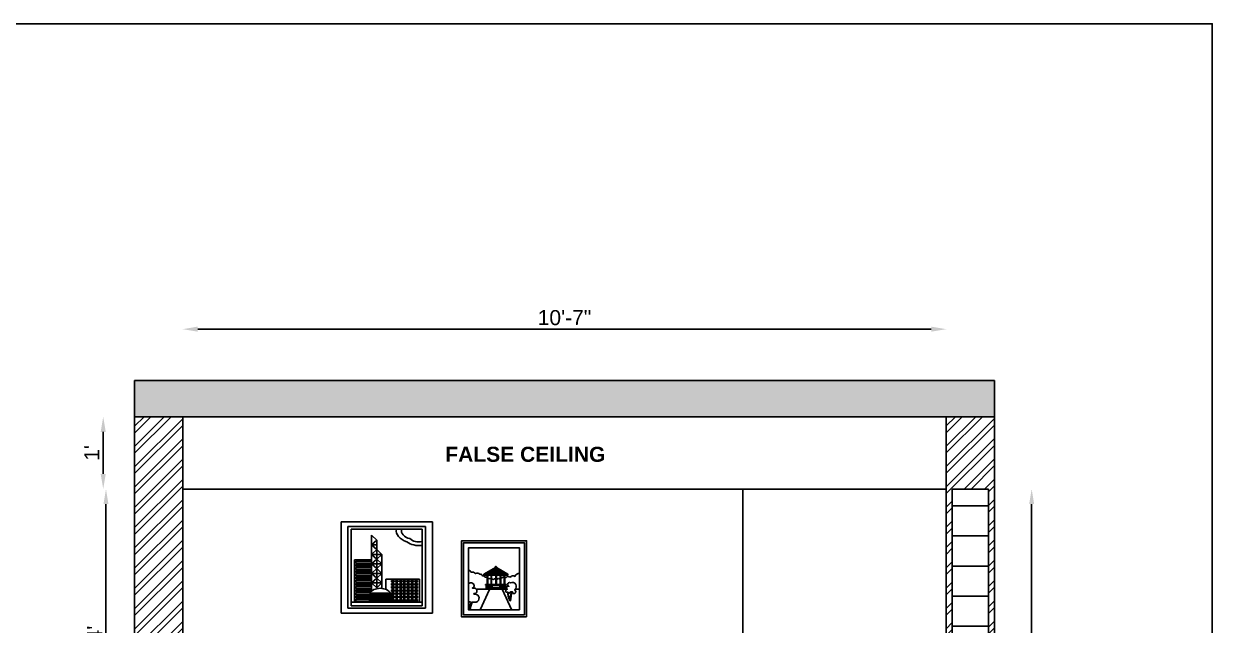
# Model space of a CAD drawing. Header units: feet. Extents: x 2272 to 4893, y 337 to 2916.
# Drawn here: x 2835.9 to 3033.2, y 1912.8 to 2012.7 of the extents above; entities that cross this region are included whole.
import ezdxf

# ---------------------------------------------------------------- set-up
doc = ezdxf.new("R2010")
doc.units = ezdxf.units.FT
doc.styles.get("Standard").update_dxf_attribs({"font": 'arial.ttf'})
doc.dimstyles.new('ISO-25', dxfattribs={"dimtxt": 2.5, "dimasz": 2.5, "dimexe": 1.25, "dimexo": 0.625, "dimtad": 1, "dimdec": 0, "dimlunit": 4, "dimtxsty": 'Standard', "dimcen": 2.5, "dimse1": 1, "dimse2": 1, "dimadec": 0, "dimazin": 0, "dimtfac": 1, "dimtdec": 0, "dimtmove": 0, "dimatfit": 3, "dimfxl": 1, "dimarcsym": 0})

# ---------------------------------------------------------------- blocks, each defined once
blk = doc.blocks.new('*D159')
at = {"color": 0, "lineweight": -2, "transparency": 16777216}
blk.add_line((2849.1, 1944.91), (2849.1, 1937.91), dxfattribs=at)
at = {"color": 0, "transparency": 16777216}
for points in [[(2848.68, 1944.91), (2849.52, 1944.91), (2849.1, 1947.41)], [(2848.68, 1937.91), (2849.52, 1937.91), (2849.1, 1935.41)]]:
    blk.add_solid(points, dxfattribs=at)
at = {"layer": 'Defpoints', "color": 0, "transparency": 16777216}
for p in [(2862.29, 1947.41), (2849.1, 1935.41), (2862.29, 1935.41)]:
    blk.add_point(p, dxfattribs=at)
at = {"color": 0, "transparency": 16777216, "insert": (2847.22, 1941.41), "char_height": 2.5, "attachment_point": 5, "rotation": 90}
blk.add_mtext("1'", dxfattribs=at)
blk = doc.blocks.new('*D160')
at = {"color": 0, "lineweight": -2, "transparency": 16777216}
blk.add_line((2849.56, 1932.91), (2849.56, 1889.91), dxfattribs=at)
at = {"color": 0, "transparency": 16777216}
for points in [[(2849.14, 1932.91), (2849.97, 1932.91), (2849.56, 1935.41)], [(2849.14, 1889.91), (2849.97, 1889.91), (2849.56, 1887.41)]]:
    blk.add_solid(points, dxfattribs=at)
at = {"layer": 'Defpoints', "color": 0, "transparency": 16777216}
for p in [(2862.29, 1935.41), (2849.56, 1887.41), (2862.29, 1887.41)]:
    blk.add_point(p, dxfattribs=at)
at = {"color": 0, "transparency": 16777216, "insert": (2847.68, 1911.41), "char_height": 2.5, "attachment_point": 5, "rotation": 90}
blk.add_mtext("4'", dxfattribs=at)
blk = doc.blocks.new('*D161')
at = {"color": 0, "lineweight": -2, "transparency": 16777216}
blk.add_line((3003.22, 1932.91), (3003.22, 1829.91), dxfattribs=at)
at = {"color": 0, "transparency": 16777216}
for points in [[(3002.81, 1932.91), (3003.64, 1932.91), (3003.22, 1935.41)], [(3002.81, 1829.91), (3003.64, 1829.91), (3003.22, 1827.41)]]:
    blk.add_solid(points, dxfattribs=at)
at = {"layer": 'Defpoints', "color": 0, "transparency": 16777216}
for p in [(2996.05, 1935.41), (2996.05, 1827.41), (3003.22, 1827.41)]:
    blk.add_point(p, dxfattribs=at)
at = {"color": 0, "transparency": 16777216, "insert": (3001.32, 1881.41), "char_height": 2.5, "attachment_point": 5, "rotation": 90}
blk.add_mtext("9'", dxfattribs=at)
blk = doc.blocks.new('*D267')
at = {"color": 0, "lineweight": -2, "transparency": 16777216}
blk.add_line((2864.79, 1961.97), (2986.55, 1961.97), dxfattribs=at)
at = {"color": 0, "transparency": 16777216}
for points in [[(2864.79, 1962.39), (2864.79, 1961.55), (2862.29, 1961.97)], [(2986.55, 1962.39), (2986.55, 1961.55), (2989.05, 1961.97)]]:
    blk.add_solid(points, dxfattribs=at)
at = {"layer": 'Defpoints', "color": 0, "transparency": 16777216}
for p in [(2989.05, 1961.97), (2862.29, 1947.41), (2989.05, 1947.41)]:
    blk.add_point(p, dxfattribs=at)
at = {"color": 0, "transparency": 16777216, "insert": (2925.67, 1963.87), "char_height": 2.5, "attachment_point": 5}
blk.add_mtext('10\'-7"', dxfattribs=at)

msp = doc.modelspace()

# ---------------------------------------------------------------- hatches: boundary and pattern name
at = {"true_color": 0x105689}
h = msp.add_hatch(dxfattribs=at)
h.set_pattern_fill('AR-CONC', color=146, scale=0.04)
h.set_pattern_definition([(50, (-143.341, 1086.6236), (7.287387, -0.637563), [0.762, -8.382]), (355, (-143.341, 1086.6236), (-1.409737, 7.642274), [0.6096, -6.705623]), (100.45144, (-142.734, 1086.5704), (5.87765, 7.00471), [0.6476, -7.12361]), (46.1842, (-143.341, 1088.656), (10.843162, -1.681693), [1.143, -12.573]), (96.63556, (-142.437, 1088.515), (9.496165, 9.897045), [0.9714, -10.685424]), (351.18415, (-143.341, 1088.656), (9.496165, 9.897045), [0.9144, -10.05839]), (21, (-142.325, 1088.1476), (6.064576, -4.090608), [0.762, -8.382]), (326, (-142.325, 1088.1476), (2.472081, 7.367519), [0.6096, -6.7056]), (71.45144, (-141.82, 1087.807), (8.536657, 3.27691), [0.6476, -7.123598]), (37.5, (-143.341, 1086.6236), (0.1235441, 3.3822016), [0, -6.62432, 0, -6.8072, 0, -6.731]), (7.5, (-143.341, 1086.6236), (2.6727865, 4.007223), [0, -3.88112, 0, -6.47192, 0, -2.5654]), (327.5, (-145.6068, 1086.6236), (5.4236238, -0.2291498), [0, -2.54, 0, -7.9248, 0, -10.5156]), (317.5, (-146.623, 1086.6236), (5.925167, 1.0170596), [0, -3.302, 0, -5.26288, 0, -7.4676])])
h.paths.add_polyline_path([(2997.054, 1953.413), (2854.294, 1953.413), (2854.294, 1947.413), (2862.294, 1947.413), (2989.054, 1947.413), (2997.054, 1947.413)])
h.paths.add_polyline_path([(2997.054, 1827.413), (2989.054, 1827.413), (2862.294, 1827.413), (2854.294, 1827.413), (2854.294, 1821.413), (2997.054, 1821.413)])
h = msp.add_hatch(dxfattribs=at)
h.set_pattern_fill('ANSI32', color=146, scale=0.25)
h.set_pattern_definition([(45, (-143.341, 1086.6236), (-1.683798, 1.683798), []), (45, (-142.2186, 1086.6236), (-1.683798, 1.683798), [])])
h.paths.add_polyline_path([(2997.054, 1947.413), (2989.054, 1947.413), (2989.054, 1827.413), (2990.054, 1827.413), (2990.054, 1935.413), (2996.054, 1935.413), (2996.054, 1827.413), (2997.054, 1827.413)])
h.paths.add_polyline_path([(2862.294, 1947.413), (2854.294, 1947.413), (2854.294, 1827.413), (2862.294, 1827.413)])
at = {"true_color": 0xcb9061}
h = msp.add_hatch(dxfattribs=at)
h.set_pattern_fill('ACAD_ISO08W100', color=33)
h.set_pattern_definition([(0, (-143.341, 1282.619), (0, 5), [24, -3, 6, -3])])
h.paths.add_polyline_path([(2996.054, 1935.413), (2990.054, 1935.413), (2990.054, 1827.413), (2996.054, 1827.413)])
at = {"true_color": 0xcd2027}
h = msp.add_hatch(dxfattribs=at)
h.set_pattern_fill('_U', color=242, scale=0.047982, angle=180, style=0, pattern_type=0)
h.set_pattern_definition([(180, (1648.7728, -1191.8474), (0, -0.047981636), [])])
h.paths.add_polyline_path([(2915.43, 1921.267), (2914.324, 1922.345), (2914.257, 1922.345), (2913.152, 1921.267)])

# ---------------------------------------------------------------- linework, layer by layer
at = {"color": 146, "true_color": 0x105689}
for p, q in [((2854.294, 1953.413), (2854.294, 1821.413)), ((2854.294, 1953.413), (2997.054, 1953.413)), ((2997.054, 1953.413), (2997.054, 1821.413)), ((2862.294, 1947.413), (2862.294, 1827.413)), ((2862.294, 1947.413), (2989.054, 1947.413)), ((2989.054, 1947.413), (2989.054, 1827.413)), ((2989.054, 1947.413), (2989.054, 1935.413))]:
    msp.add_line(p, q, dxfattribs=at)
for p, q in [((2862.294, 1947.413), (2854.294, 1947.413)), ((2989.054, 1947.413), (2997.054, 1947.413)), ((2990.054, 1935.413), (2996.054, 1935.413))]:
    msp.add_line(p, q)
at = {"color": 242, "true_color": 0xcd2027}
for p, q in [((2989.054, 1935.413), (2862.294, 1935.413)), ((2955.294, 1911.413), (2955.294, 1935.413)), ((2990.054, 1827.413), (2990.054, 1935.413)), ((2996.054, 1935.413), (2996.054, 1827.413)), ((2888.598, 1929.964), (2903.742, 1929.964)), ((2888.598, 1914.82), (2888.598, 1929.964)), ((2903.742, 1929.964), (2903.742, 1914.82)), ((2889.72, 1929.167), (2902.621, 1929.167)), ((2889.72, 1915.617), (2889.72, 1929.167)), ((2890.281, 1928.768), (2902.06, 1928.768)), ((2890.281, 1916.015), (2890.281, 1928.768)), ((2893.662, 1927.724), (2894.518, 1926.933)), ((2893.662, 1927.724), (2893.662, 1918.469)), ((2902.06, 1928.768), (2902.06, 1916.015)), ((2902.621, 1929.167), (2902.621, 1915.617)), ((2893.662, 1926.142), (2894.518, 1926.933)), ((2893.662, 1926.142), (2894.518, 1925.352)), ((2893.662, 1926.142), (2894.518, 1926.142)), ((2894.518, 1926.933), (2894.518, 1919.017)), ((2890.839, 1923.634), (2893.662, 1923.634)), ((2890.839, 1916.63), (2890.839, 1923.634)), ((2893.662, 1924.561), (2894.518, 1925.352)), ((2893.662, 1924.561), (2894.518, 1923.77)), ((2893.662, 1924.561), (2895.374, 1924.561)), ((2893.662, 1922.979), (2894.518, 1923.77)), ((2895.374, 1924.561), (2894.518, 1925.352)), ((2895.374, 1924.561), (2894.518, 1923.77)), ((2895.374, 1922.979), (2894.518, 1923.77)), ((2895.374, 1924.561), (2895.374, 1918.892)), ((2891.053, 1923.407), (2893.662, 1923.407)), ((2891.053, 1923.112), (2891.053, 1923.407)), ((2893.662, 1923.112), (2891.053, 1923.112)), ((2891.053, 1922.882), (2893.662, 1922.882)), ((2891.053, 1922.586), (2891.053, 1922.882)), ((2893.662, 1922.586), (2891.053, 1922.586)), ((2891.053, 1922.356), (2893.662, 1922.356)), ((2891.053, 1922.06), (2891.053, 1922.356)), ((2893.662, 1922.06), (2891.053, 1922.06)), ((2891.053, 1921.83), (2893.662, 1921.83)), ((2891.053, 1921.534), (2891.053, 1921.83)), ((2893.662, 1922.979), (2894.518, 1922.188)), ((2893.662, 1922.979), (2895.374, 1922.979)), ((2893.662, 1921.397), (2894.518, 1922.188)), ((2895.374, 1922.979), (2894.518, 1922.188)), ((2895.374, 1921.397), (2894.518, 1922.188)), ((2912.292, 1921.267), (2914.208, 1922.374)), ((2912.908, 1921.561), (2913.395, 1921.561)), ((2912.987, 1921.609), (2913.446, 1921.609)), ((2913.067, 1921.657), (2913.497, 1921.657)), ((2914.257, 1922.374), (2913.083, 1921.267)), ((2913.146, 1921.705), (2913.548, 1921.705)), ((2914.257, 1922.345), (2913.152, 1921.267)), ((2913.226, 1921.753), (2913.598, 1921.753)), ((2913.306, 1921.801), (2913.649, 1921.801)), ((2913.385, 1921.849), (2913.7, 1921.849)), ((2913.465, 1921.897), (2913.751, 1921.897)), ((2913.544, 1921.945), (2913.802, 1921.945)), ((2913.624, 1921.993), (2913.853, 1921.993)), ((2913.704, 1922.041), (2913.904, 1922.041)), ((2913.783, 1922.089), (2913.954, 1922.089)), ((2913.863, 1922.137), (2914.005, 1922.137)), ((2913.942, 1922.185), (2914.056, 1922.185)), ((2914.022, 1922.233), (2914.107, 1922.233)), ((2914.102, 1922.281), (2914.158, 1922.281)), ((2914.181, 1922.329), (2914.209, 1922.329)), ((2914.208, 1922.374), (2914.373, 1922.374)), ((2914.257, 1922.345), (2914.257, 1922.374)), ((2914.324, 1922.345), (2914.324, 1922.374)), ((2914.324, 1922.374), (2915.498, 1921.267)), ((2914.324, 1922.345), (2915.43, 1921.267)), ((2914.4, 1922.329), (2914.372, 1922.329)), ((2914.373, 1922.374), (2916.29, 1921.267)), ((2914.48, 1922.281), (2914.423, 1922.281)), ((2914.559, 1922.233), (2914.474, 1922.233)), ((2914.639, 1922.185), (2914.525, 1922.185)), ((2914.718, 1922.137), (2914.576, 1922.137)), ((2914.798, 1922.089), (2914.627, 1922.089)), ((2914.878, 1922.041), (2914.678, 1922.041)), ((2914.957, 1921.993), (2914.728, 1921.993)), ((2915.037, 1921.945), (2914.779, 1921.945)), ((2915.116, 1921.897), (2914.83, 1921.897)), ((2915.196, 1921.849), (2914.881, 1921.849)), ((2915.276, 1921.801), (2914.932, 1921.801)), ((2915.355, 1921.753), (2914.983, 1921.753)), ((2915.435, 1921.705), (2915.034, 1921.705)), ((2915.514, 1921.657), (2915.084, 1921.657)), ((2915.594, 1921.609), (2915.135, 1921.609)), ((2915.673, 1921.561), (2915.186, 1921.561)), ((2893.662, 1921.534), (2891.053, 1921.534)), ((2891.053, 1921.304), (2893.662, 1921.304)), ((2891.053, 1921.008), (2891.053, 1921.304)), ((2893.662, 1921.008), (2891.053, 1921.008)), ((2891.053, 1920.778), (2893.662, 1920.778)), ((2891.053, 1920.483), (2891.053, 1920.778)), ((2893.662, 1920.483), (2891.053, 1920.483)), ((2891.053, 1920.253), (2893.662, 1920.253)), ((2891.053, 1919.957), (2891.053, 1920.253)), ((2893.662, 1919.957), (2891.053, 1919.957)), ((2891.053, 1919.727), (2893.662, 1919.727)), ((2891.053, 1919.431), (2891.053, 1919.727)), ((2893.662, 1921.397), (2894.518, 1920.606)), ((2893.662, 1921.397), (2895.374, 1921.397)), ((2893.662, 1919.815), (2894.518, 1920.606)), ((2893.662, 1919.815), (2894.518, 1919.024)), ((2893.662, 1919.815), (2895.374, 1919.815)), ((2895.374, 1921.397), (2894.518, 1920.606)), ((2895.374, 1919.815), (2894.518, 1920.606)), ((2895.374, 1919.815), (2894.518, 1919.024)), ((2896.027, 1920.417), (2901.582, 1920.417)), ((2896.027, 1918.74), (2896.027, 1920.417)), ((2896.958, 1919.973), (2896.958, 1920.242)), ((2896.958, 1920.242), (2897.384, 1920.242)), ((2897.384, 1919.973), (2896.958, 1919.973)), ((2896.958, 1919.468), (2896.958, 1919.737)), ((2896.958, 1919.737), (2897.384, 1919.737)), ((2897.384, 1920.242), (2897.384, 1919.973)), ((2897.384, 1919.737), (2897.384, 1919.468)), ((2897.598, 1919.973), (2897.598, 1920.242)), ((2897.598, 1920.242), (2898.025, 1920.242)), ((2898.025, 1919.973), (2897.598, 1919.973)), ((2897.598, 1919.468), (2897.598, 1919.737)), ((2897.598, 1919.737), (2898.025, 1919.737)), ((2898.025, 1920.242), (2898.025, 1919.973)), ((2898.025, 1919.737), (2898.025, 1919.468)), ((2898.262, 1919.973), (2898.262, 1920.242)), ((2898.262, 1920.242), (2898.689, 1920.242)), ((2898.689, 1919.973), (2898.262, 1919.973)), ((2898.262, 1919.468), (2898.262, 1919.737)), ((2898.262, 1919.737), (2898.689, 1919.737)), ((2898.689, 1920.242), (2898.689, 1919.973)), ((2898.689, 1919.737), (2898.689, 1919.468)), ((2898.856, 1919.973), (2898.856, 1920.242)), ((2898.856, 1920.242), (2899.283, 1920.242)), ((2899.283, 1919.973), (2898.856, 1919.973)), ((2898.856, 1919.468), (2898.856, 1919.737)), ((2898.856, 1919.737), (2899.283, 1919.737)), ((2899.283, 1920.242), (2899.283, 1919.973)), ((2899.283, 1919.737), (2899.283, 1919.468)), ((2899.497, 1919.973), (2899.497, 1920.242)), ((2899.497, 1920.242), (2899.924, 1920.242)), ((2899.924, 1919.973), (2899.497, 1919.973)), ((2899.497, 1919.468), (2899.497, 1919.737)), ((2899.497, 1919.737), (2899.924, 1919.737)), ((2899.924, 1920.242), (2899.924, 1919.973)), ((2899.924, 1919.737), (2899.924, 1919.468)), ((2900.184, 1919.973), (2900.184, 1920.242)), ((2900.184, 1920.242), (2900.61, 1920.242)), ((2900.61, 1919.973), (2900.184, 1919.973)), ((2900.184, 1919.468), (2900.184, 1919.737)), ((2900.184, 1919.737), (2900.61, 1919.737)), ((2900.61, 1920.242), (2900.61, 1919.973)), ((2900.61, 1919.737), (2900.61, 1919.468)), ((2900.847, 1919.973), (2900.847, 1920.242)), ((2900.847, 1920.242), (2901.274, 1920.242)), ((2901.274, 1919.973), (2900.847, 1919.973)), ((2900.847, 1919.468), (2900.847, 1919.737)), ((2900.847, 1919.737), (2901.274, 1919.737)), ((2901.274, 1920.242), (2901.274, 1919.973)), ((2901.274, 1919.737), (2901.274, 1919.468)), ((2901.582, 1920.417), (2901.582, 1916.63)), ((2912.292, 1921.111), (2916.29, 1921.111)), ((2912.43, 1921.273), (2913.09, 1921.273)), ((2912.51, 1921.321), (2913.141, 1921.321)), ((2912.589, 1921.369), (2913.191, 1921.369)), ((2912.669, 1921.417), (2913.242, 1921.417)), ((2912.749, 1921.465), (2913.293, 1921.465)), ((2912.821, 1921.111), (2912.821, 1919.569)), ((2912.828, 1921.513), (2913.344, 1921.513)), ((2912.926, 1921.111), (2912.926, 1919.569)), ((2913.083, 1921.267), (2913.083, 1921.111)), ((2913.152, 1921.267), (2915.43, 1921.267)), ((2913.478, 1921.111), (2913.478, 1919.569)), ((2913.583, 1921.111), (2913.583, 1919.569)), ((2914.255, 1921.111), (2914.255, 1919.569)), ((2914.359, 1921.111), (2914.359, 1919.569)), ((2914.998, 1921.111), (2914.998, 1919.569)), ((2915.103, 1921.111), (2915.103, 1919.569)), ((2915.753, 1921.513), (2915.237, 1921.513)), ((2915.833, 1921.465), (2915.288, 1921.465)), ((2915.912, 1921.417), (2915.339, 1921.417)), ((2915.992, 1921.369), (2915.39, 1921.369)), ((2916.071, 1921.321), (2915.441, 1921.321)), ((2916.151, 1921.273), (2915.491, 1921.273)), ((2915.498, 1921.267), (2915.498, 1921.111)), ((2916.162, 1921.267), (2915.498, 1921.267)), ((2915.655, 1921.111), (2915.655, 1919.569)), ((2915.76, 1921.111), (2915.76, 1919.569)), ((2893.662, 1919.431), (2891.053, 1919.431)), ((2891.053, 1919.201), (2893.662, 1919.201)), ((2891.053, 1918.905), (2891.053, 1919.201)), ((2893.662, 1918.905), (2891.053, 1918.905)), ((2891.053, 1918.675), (2893.662, 1918.675)), ((2891.053, 1918.379), (2891.053, 1918.675)), ((2893.558, 1918.379), (2891.053, 1918.379)), ((2891.053, 1918.149), (2893.362, 1918.149)), ((2891.053, 1917.854), (2891.053, 1918.149)), ((2893.331, 1917.854), (2891.053, 1917.854)), ((2891.053, 1917.624), (2893.331, 1917.624)), ((2891.053, 1917.328), (2891.053, 1917.624)), ((2893.331, 1917.927), (2896.823, 1917.927)), ((2893.331, 1916.601), (2893.331, 1917.927)), ((2893.332, 1918.101), (2896.828, 1918.101)), ((2893.502, 1918.102), (2893.502, 1917.926)), ((2893.528, 1916.604), (2893.528, 1917.706)), ((2893.807, 1917.706), (2893.807, 1916.601)), ((2893.997, 1916.604), (2893.997, 1917.706)), ((2894.275, 1917.706), (2894.275, 1916.601)), ((2894.466, 1916.604), (2894.466, 1917.706)), ((2894.744, 1917.706), (2894.744, 1916.601)), ((2894.934, 1916.604), (2894.934, 1917.706)), ((2895.212, 1917.706), (2895.212, 1916.601)), ((2895.403, 1916.604), (2895.403, 1917.706)), ((2895.681, 1917.706), (2895.681, 1916.601)), ((2895.871, 1916.604), (2895.871, 1917.706)), ((2896.149, 1917.706), (2896.149, 1916.601)), ((2896.34, 1916.604), (2896.34, 1917.706)), ((2896.618, 1917.706), (2896.618, 1916.601)), ((2896.657, 1918.102), (2896.657, 1917.926)), ((2896.823, 1917.927), (2896.823, 1916.601)), ((2897.384, 1919.468), (2896.958, 1919.468)), ((2896.958, 1918.929), (2896.958, 1919.199)), ((2896.958, 1919.199), (2897.384, 1919.199)), ((2897.384, 1918.929), (2896.958, 1918.929)), ((2896.958, 1918.391), (2896.958, 1918.66)), ((2896.958, 1918.66), (2897.384, 1918.66)), ((2897.384, 1918.391), (2896.958, 1918.391)), ((2896.958, 1917.886), (2896.958, 1918.155)), ((2896.958, 1918.155), (2897.384, 1918.155)), ((2897.384, 1917.886), (2896.958, 1917.886)), ((2896.958, 1917.347), (2896.958, 1917.616)), ((2896.958, 1917.616), (2897.384, 1917.616)), ((2897.384, 1919.199), (2897.384, 1918.929)), ((2897.384, 1918.66), (2897.384, 1918.391)), ((2897.384, 1918.155), (2897.384, 1917.886)), ((2897.384, 1917.616), (2897.384, 1917.347)), ((2898.025, 1919.468), (2897.598, 1919.468)), ((2897.598, 1918.929), (2897.598, 1919.199)), ((2897.598, 1919.199), (2898.025, 1919.199)), ((2898.025, 1918.929), (2897.598, 1918.929)), ((2897.598, 1918.391), (2897.598, 1918.66)), ((2897.598, 1918.66), (2898.025, 1918.66)), ((2898.025, 1918.391), (2897.598, 1918.391)), ((2897.598, 1917.886), (2897.598, 1918.155)), ((2897.598, 1918.155), (2898.025, 1918.155)), ((2898.025, 1917.886), (2897.598, 1917.886)), ((2897.598, 1917.347), (2897.598, 1917.616)), ((2897.598, 1917.616), (2898.025, 1917.616)), ((2898.025, 1919.199), (2898.025, 1918.929)), ((2898.025, 1918.66), (2898.025, 1918.391)), ((2898.025, 1918.155), (2898.025, 1917.886)), ((2898.025, 1917.616), (2898.025, 1917.347)), ((2898.689, 1919.468), (2898.262, 1919.468)), ((2898.262, 1918.929), (2898.262, 1919.199)), ((2898.262, 1919.199), (2898.689, 1919.199)), ((2898.689, 1918.929), (2898.262, 1918.929)), ((2898.262, 1918.391), (2898.262, 1918.66)), ((2898.262, 1918.66), (2898.689, 1918.66)), ((2898.689, 1918.391), (2898.262, 1918.391)), ((2898.262, 1917.886), (2898.262, 1918.155)), ((2898.262, 1918.155), (2898.689, 1918.155)), ((2898.689, 1917.886), (2898.262, 1917.886)), ((2898.262, 1917.347), (2898.262, 1917.616)), ((2898.262, 1917.616), (2898.689, 1917.616)), ((2898.689, 1919.199), (2898.689, 1918.929)), ((2898.689, 1918.66), (2898.689, 1918.391)), ((2898.689, 1918.155), (2898.689, 1917.886)), ((2898.689, 1917.616), (2898.689, 1917.347)), ((2899.283, 1919.468), (2898.856, 1919.468)), ((2898.856, 1918.929), (2898.856, 1919.199)), ((2898.856, 1919.199), (2899.283, 1919.199)), ((2899.283, 1918.929), (2898.856, 1918.929)), ((2898.856, 1918.391), (2898.856, 1918.66)), ((2898.856, 1918.66), (2899.283, 1918.66)), ((2899.283, 1918.391), (2898.856, 1918.391)), ((2898.856, 1917.886), (2898.856, 1918.155)), ((2898.856, 1918.155), (2899.283, 1918.155)), ((2899.283, 1917.886), (2898.856, 1917.886)), ((2898.856, 1917.347), (2898.856, 1917.616)), ((2898.856, 1917.616), (2899.283, 1917.616)), ((2899.283, 1919.199), (2899.283, 1918.929)), ((2899.283, 1918.66), (2899.283, 1918.391)), ((2899.283, 1918.155), (2899.283, 1917.886)), ((2899.283, 1917.616), (2899.283, 1917.347)), ((2899.924, 1919.468), (2899.497, 1919.468)), ((2899.497, 1918.929), (2899.497, 1919.199)), ((2899.497, 1919.199), (2899.924, 1919.199)), ((2899.924, 1918.929), (2899.497, 1918.929)), ((2899.497, 1918.391), (2899.497, 1918.66)), ((2899.497, 1918.66), (2899.924, 1918.66)), ((2899.924, 1918.391), (2899.497, 1918.391)), ((2899.497, 1917.886), (2899.497, 1918.155)), ((2899.497, 1918.155), (2899.924, 1918.155)), ((2899.924, 1917.886), (2899.497, 1917.886)), ((2899.497, 1917.347), (2899.497, 1917.616)), ((2899.497, 1917.616), (2899.924, 1917.616)), ((2899.924, 1919.199), (2899.924, 1918.929)), ((2899.924, 1918.66), (2899.924, 1918.391)), ((2899.924, 1918.155), (2899.924, 1917.886)), ((2899.924, 1917.616), (2899.924, 1917.347)), ((2900.61, 1919.468), (2900.184, 1919.468)), ((2900.184, 1918.929), (2900.184, 1919.199)), ((2900.184, 1919.199), (2900.61, 1919.199)), ((2900.61, 1918.929), (2900.184, 1918.929)), ((2900.184, 1918.391), (2900.184, 1918.66)), ((2900.184, 1918.66), (2900.61, 1918.66)), ((2900.61, 1918.391), (2900.184, 1918.391)), ((2900.184, 1917.886), (2900.184, 1918.155)), ((2900.184, 1918.155), (2900.61, 1918.155)), ((2900.61, 1917.886), (2900.184, 1917.886)), ((2900.184, 1917.347), (2900.184, 1917.616)), ((2900.184, 1917.616), (2900.61, 1917.616)), ((2900.61, 1919.199), (2900.61, 1918.929)), ((2900.61, 1918.66), (2900.61, 1918.391)), ((2900.61, 1918.155), (2900.61, 1917.886)), ((2900.61, 1917.616), (2900.61, 1917.347)), ((2901.274, 1919.468), (2900.847, 1919.468)), ((2900.847, 1918.929), (2900.847, 1919.199)), ((2900.847, 1919.199), (2901.274, 1919.199)), ((2901.274, 1918.929), (2900.847, 1918.929)), ((2900.847, 1918.391), (2900.847, 1918.66)), ((2900.847, 1918.66), (2901.274, 1918.66)), ((2901.274, 1918.391), (2900.847, 1918.391)), ((2900.847, 1917.886), (2900.847, 1918.155)), ((2900.847, 1918.155), (2901.274, 1918.155)), ((2901.274, 1917.886), (2900.847, 1917.886)), ((2900.847, 1917.347), (2900.847, 1917.616)), ((2900.847, 1917.616), (2901.274, 1917.616)), ((2901.274, 1919.199), (2901.274, 1918.929)), ((2901.274, 1918.66), (2901.274, 1918.391)), ((2901.274, 1918.155), (2901.274, 1917.886)), ((2901.274, 1917.616), (2901.274, 1917.347)), ((2913.27, 1918.794), (2911.023, 1918.794)), ((2913.232, 1918.73), (2911.677, 1915.331)), ((2912.584, 1919.569), (2913.689, 1919.569)), ((2912.584, 1919.569), (2912.584, 1919.438)), ((2912.584, 1919.438), (2913.689, 1919.438)), ((2912.66, 1919.438), (2912.66, 1918.794)), ((2912.66, 1919.43), (2913.652, 1919.43)), ((2912.66, 1919.33), (2913.652, 1919.33)), ((2912.66, 1919.23), (2913.652, 1919.23)), ((2912.66, 1919.13), (2913.652, 1919.13)), ((2912.66, 1919.03), (2913.583, 1919.03)), ((2912.66, 1918.93), (2913.432, 1918.93)), ((2912.66, 1918.83), (2913.261, 1918.83)), ((2912.754, 1918.794), (2912.754, 1919.438)), ((2912.854, 1918.794), (2912.854, 1919.438)), ((2912.954, 1918.794), (2912.954, 1919.438)), ((2913.054, 1918.794), (2913.054, 1919.438)), ((2913.154, 1918.794), (2913.154, 1919.438)), ((2913.254, 1918.794), (2913.254, 1919.438)), ((2913.261, 1918.794), (2916.153, 1918.794)), ((2913.354, 1918.886), (2913.354, 1919.438)), ((2913.432, 1918.886), (2915.149, 1918.886)), ((2913.453, 1918.966), (2913.453, 1919.438)), ((2913.553, 1918.966), (2913.553, 1919.438)), ((2913.583, 1919.042), (2914.998, 1919.042)), ((2913.583, 1918.966), (2914.998, 1918.966)), ((2913.652, 1919.438), (2913.652, 1919.042)), ((2913.689, 1919.569), (2913.689, 1919.438)), ((2913.689, 1919.569), (2914.892, 1919.569)), ((2913.689, 1919.438), (2914.892, 1919.438)), ((2915.997, 1919.569), (2914.892, 1919.569)), ((2914.892, 1919.569), (2914.892, 1919.438)), ((2915.997, 1919.438), (2914.892, 1919.438)), ((2914.929, 1919.438), (2914.929, 1919.042)), ((2914.929, 1919.43), (2915.921, 1919.43)), ((2914.929, 1919.33), (2915.921, 1919.33)), ((2914.929, 1919.23), (2915.921, 1919.23)), ((2914.929, 1919.13), (2915.921, 1919.13)), ((2914.953, 1919.042), (2914.953, 1919.438)), ((2914.998, 1919.03), (2915.921, 1919.03)), ((2915.053, 1918.966), (2915.053, 1919.438)), ((2915.149, 1918.93), (2915.921, 1918.93)), ((2915.153, 1918.886), (2915.153, 1919.438)), ((2915.253, 1918.886), (2915.253, 1919.438)), ((2915.32, 1918.83), (2915.921, 1918.83)), ((2915.353, 1918.794), (2915.353, 1919.438)), ((2915.453, 1918.794), (2915.453, 1919.438)), ((2915.553, 1918.794), (2915.553, 1919.438)), ((2915.653, 1918.794), (2915.653, 1919.438)), ((2915.753, 1918.794), (2915.753, 1919.438)), ((2915.853, 1918.794), (2915.853, 1919.438)), ((2915.921, 1919.438), (2915.921, 1918.794)), ((2915.997, 1919.569), (2915.997, 1919.438)), ((2917.529, 1918.794), (2918.2, 1918.794)), ((2890.276, 1916.601), (2902.052, 1916.601)), ((2902.06, 1916.015), (2890.281, 1916.015)), ((2893.331, 1917.328), (2891.053, 1917.328)), ((2891.053, 1917.098), (2893.331, 1917.098)), ((2891.053, 1916.802), (2891.053, 1917.098)), ((2893.331, 1916.802), (2891.053, 1916.802)), ((2897.384, 1917.347), (2896.958, 1917.347)), ((2896.958, 1916.808), (2896.958, 1917.078)), ((2896.958, 1917.078), (2897.384, 1917.078)), ((2897.384, 1916.808), (2896.958, 1916.808)), ((2897.384, 1917.078), (2897.384, 1916.808)), ((2898.025, 1917.347), (2897.598, 1917.347)), ((2897.598, 1916.808), (2897.598, 1917.078)), ((2897.598, 1917.078), (2898.025, 1917.078)), ((2898.025, 1916.808), (2897.598, 1916.808)), ((2898.025, 1917.078), (2898.025, 1916.808)), ((2898.689, 1917.347), (2898.262, 1917.347)), ((2898.262, 1916.808), (2898.262, 1917.078)), ((2898.262, 1917.078), (2898.689, 1917.078)), ((2898.689, 1916.808), (2898.262, 1916.808)), ((2898.689, 1917.078), (2898.689, 1916.808)), ((2899.283, 1917.347), (2898.856, 1917.347)), ((2898.856, 1916.808), (2898.856, 1917.078)), ((2898.856, 1917.078), (2899.283, 1917.078)), ((2899.283, 1916.808), (2898.856, 1916.808)), ((2899.283, 1917.078), (2899.283, 1916.808)), ((2899.924, 1917.347), (2899.497, 1917.347)), ((2899.497, 1916.808), (2899.497, 1917.078)), ((2899.497, 1917.078), (2899.924, 1917.078)), ((2899.924, 1916.808), (2899.497, 1916.808)), ((2899.924, 1917.078), (2899.924, 1916.808)), ((2900.61, 1917.347), (2900.184, 1917.347)), ((2900.184, 1916.808), (2900.184, 1917.078)), ((2900.184, 1917.078), (2900.61, 1917.078)), ((2900.61, 1916.808), (2900.184, 1916.808)), ((2900.61, 1917.078), (2900.61, 1916.808)), ((2901.274, 1917.347), (2900.847, 1917.347)), ((2900.847, 1916.808), (2900.847, 1917.078)), ((2900.847, 1917.078), (2901.274, 1917.078)), ((2901.274, 1916.808), (2900.847, 1916.808)), ((2901.274, 1917.078), (2901.274, 1916.808)), ((2903.742, 1914.82), (2888.598, 1914.82)), ((2902.621, 1915.617), (2889.72, 1915.617))]:
    msp.add_line(p, q, dxfattribs=at)
msp.add_lwpolyline([(2819.422, 2012.699), (3033.197, 2012.699), (3033.197, 1772.68), (2819.422, 1772.68)], close=True)
for points in [[(2919.366, 1914.159), (2908.596, 1914.159), (2908.596, 1926.821), (2919.366, 1926.821)], [(2919.033, 1914.492), (2908.929, 1914.492), (2908.929, 1926.488), (2919.033, 1926.488)], [(2918.2, 1915.325), (2909.762, 1915.325), (2909.762, 1925.655), (2918.2, 1925.655)]]:
    msp.add_lwpolyline(points, close=True, dxfattribs=at)
for points in [[(2909.762, 1921.935, -0.2396705), (2910.161, 1921.576, -0.2974291), (2910.917, 1921.37, -0.3952191), (2911.639, 1921.233, -0.4597453), (2912.086, 1920.992, -0.3203472), (2912.498, 1920.752, -0.2844605), (2912.821, 1920.68, -0.2577747)], [(2914.226, 1922.345), (2914.208, 1922.345), (2914.208, 1922.374), (2914.146, 1922.374, -0.4782672), (2914.291, 1922.532)], [(2914.355, 1922.345), (2914.373, 1922.345), (2914.373, 1922.374), (2914.436, 1922.374, 0.4782672), (2914.291, 1922.532)], [(2909.762, 1919.678, -0.6253838), (2910.679, 1919.376, -0.3779457), (2910.443, 1919.022, 0.9096554), (2910.458, 1918.933, -0.7482631), (2911.049, 1918.21, -0.2857542), (2910.679, 1918.047, 0.80389), (2910.635, 1917.929, -0.4723136), (2911.492, 1917.368, -0.3578995), (2911.019, 1916.645, -0.064611), (2910.333, 1916.61)], [(2912.926, 1920.518, -0.2483075), (2913.358, 1920.477, -0.0847889), (2913.478, 1920.56, -0.3185993)], [(2913.583, 1920.435, -0.1738968), (2913.873, 1920.387, -0.195406), (2914.255, 1920.523, -0.3202622)], [(2914.359, 1920.508, -0.0664066), (2914.492, 1920.456, -0.2369592), (2914.998, 1920.481, -0.3954443)], [(2915.103, 1920.579, -0.0238176), (2915.145, 1920.546, -0.2545239), (2915.655, 1920.778, -0.371836)], [(2915.76, 1920.761, -0.0823236), (2915.935, 1920.683, -0.371836), (2916.691, 1920.752, -0.4753062), (2917.447, 1920.889, -0.3479183), (2918.2, 1921.375, 0.1747058)], [(2916.975, 1918.401, 1.5811462), (2917.491, 1918.57), (2917.412, 1918.681, 0.8887051), (2916.726, 1919.852, 1.1226553), (2916.443, 1919.26, 0.9783334), (2916.201, 1918.762, 0.5127669), (2915.904, 1918.459, 0.5316787), (2916.254, 1918.331, -1.1652711)], [(2916.254, 1918.331, 0.1197209), (2916.587, 1916.89, 3.3362793)], [(2916.892, 1918.428, -0.0229899), (2916.656, 1917.236, -0.20263), (2916.337, 1918.29, 2.8273477)], [(2916.337, 1918.29, 0.8950231), (2916.699, 1918.318, 0.445967), (2916.892, 1918.428, -3.4790832)], [(2916.698, 1916.862, -0.0061987), (2916.975, 1918.401, 65.1951888)], [(2909.824, 1915.594, 0.0223533), (2910.224, 1916.611, 0.1713554), (2909.8, 1916.666, -0.0061375), (2909.821, 1915.594)], [(2910.333, 1916.61, 0.0411759), (2909.972, 1915.325, 2.6486673)]]:
    msp.add_lwpolyline(points, format="xyb", dxfattribs=at)
for points in [[(2914.208, 1922.345), (2912.42, 1921.267), (2912.292, 1921.267), (2912.292, 1921.111)], [(2914.208, 1922.345), (2914.226, 1922.345)], [(2914.257, 1922.345), (2914.324, 1922.345)], [(2914.324, 1922.345), (2914.257, 1922.345)], [(2914.373, 1922.345), (2914.355, 1922.345)], [(2914.373, 1922.345), (2916.162, 1921.267), (2916.29, 1921.267), (2916.29, 1921.111)], [(2913.261, 1918.794), (2913.261, 1918.886), (2913.432, 1918.886), (2913.432, 1918.966), (2913.583, 1918.966), (2913.583, 1919.042)], [(2915.32, 1918.794), (2915.32, 1918.886), (2915.149, 1918.886), (2915.149, 1918.966), (2914.998, 1918.966), (2914.998, 1919.042)], [(2916.937, 1915.31), (2915.335, 1918.794)]]:
    msp.add_lwpolyline(points, dxfattribs=at)
msp.add_arc((2916.655, 1916.926), 0.077, 208.00251, 303.94212, dxfattribs=at)
for centre, major_axis, start_param, end_param in [((2900.543, 1928.509), (2.791, 0), 3.0105097, 4.3312871), ((2900.543, 1928.509), (1.95, 0), 2.953382, 4.4367031), ((2901.526, 1927.926), (2.687, 0), 3.8607723, 4.9122951), ((2901.526, 1927.926), (1.846, 0), 3.7503437, 5.0056568), ((2895.08, 1917.567), (-1.903, 0), 3.5475938, 5.8771842), ((2893.667, 1917.711), (-0.139, 0), 3.0909541, 6.3338238), ((2894.136, 1917.711), (0.139, 0), -0.0506385, 3.1922312), ((2894.605, 1917.711), (-0.139, 0), 3.0909541, 6.3338238), ((2895.073, 1917.711), (-0.139, 0), 3.0909541, 6.3338238), ((2895.542, 1917.711), (-0.139, 0), 3.0909541, 6.3338238), ((2896.01, 1917.711), (-0.139, 0), 3.0909541, 6.3338238), ((2896.479, 1917.711), (0.139, 0), -0.0506385, 3.1922312)]:
    msp.add_ellipse(centre, major_axis=major_axis, ratio=0.7105263, start_param=start_param, end_param=end_param, dxfattribs=at)

# ---------------------------------------------------------------- texts
at = {"color": 114, "true_color": 0x139b48, "insert": (2905.883, 1942.435), "char_height": 2.5, "attachment_point": 1}
msp.add_mtext_dynamic_manual_height_columns('{\\fArial|b1|i0|c0|p34;\\C2;\\c2092017;FALSE CEILING }', width=39.0499, gutter_width=12.5, heights=[0], dxfattribs=at)

# ---------------------------------------------------------------- dimensions: what is measured, and where the dimension line sits
at = {"color": 114, "true_color": 0x139b48}
dim = msp.add_linear_dim(base=(2989.054, 1961.97), p1=(2862.294, 1947.413), p2=(2989.054, 1947.413), dimstyle='ISO-25', dxfattribs=at)
dim.commit()
dim.dimension.update_dxf_attribs({"geometry": '*D267', "text_midpoint": (2925.674, 1963.872)})
at = {"color": 85, "true_color": 0x58ba48}
for base, p1, p2, picture, middle in [((2849.099, 1935.413), (2862.294, 1947.413), (2862.294, 1935.413), '*D159', (2847.218, 1941.413)), ((2849.557, 1887.413), (2862.294, 1935.413), (2862.294, 1887.413), '*D160', (2847.682, 1911.413))]:
    dim = msp.add_linear_dim(base=base, p1=p1, p2=p2, angle=90, dimstyle='ISO-25', dxfattribs=at)
    dim.commit()
    dim.dimension.update_dxf_attribs({"geometry": picture, "text_midpoint": middle})
dim = msp.add_linear_dim(base=(3003.222, 1827.413), p1=(2996.054, 1935.413), p2=(2996.054, 1827.413), angle=90, dimstyle='ISO-25', dxfattribs=at)
dim.commit()
dim.dimension.update_dxf_attribs({"geometry": '*D161', "text_midpoint": (3003.222, 1881.413), "dimtype": 160})

doc.saveas('drawing.dxf')
